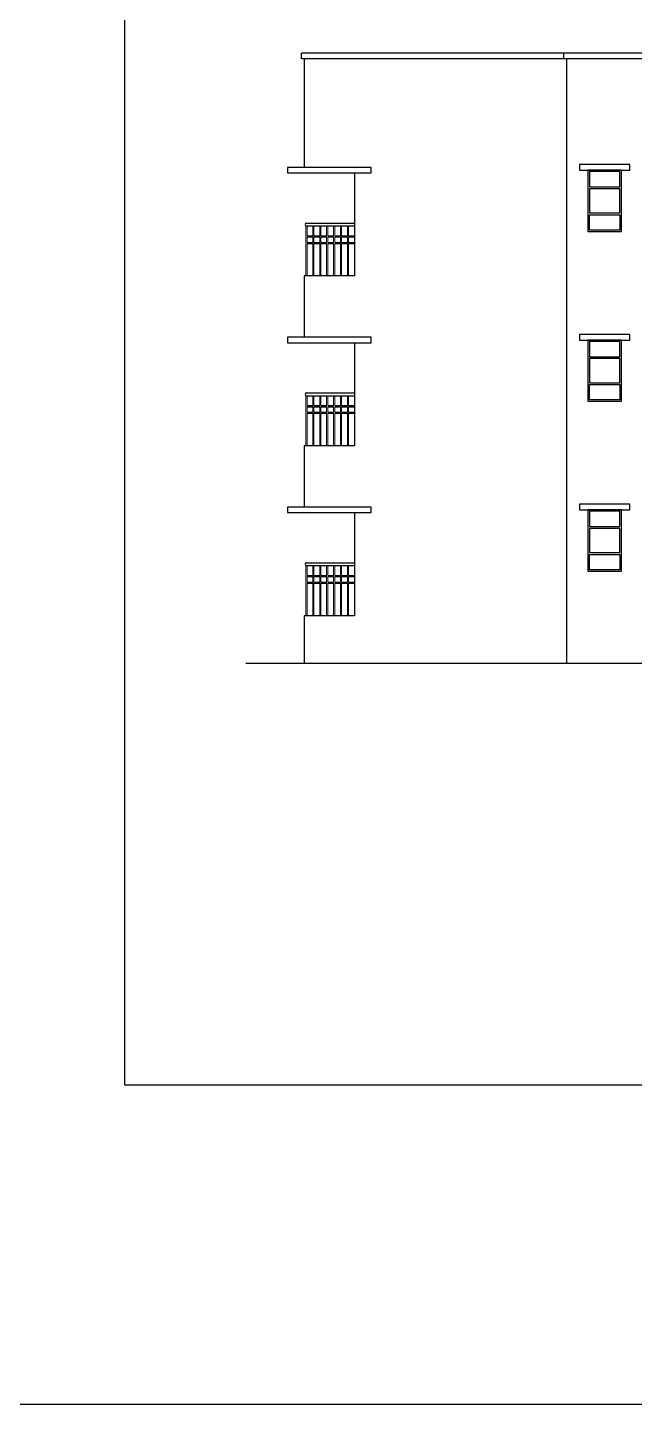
# Model space of a CAD drawing. Header units: metres. Extents: x -1441 to -394, y -133 to 518.
# Drawn here: x -1185.41 to -1174.51, y 20.62 to 45.35 of the extents above; entities that cross this region are included whole.
import ezdxf

# ---------------------------------------------------------------- set-up
doc = ezdxf.new("R2010")
doc.units = ezdxf.units.M
doc.header["$LTSCALE"] = 25.4
doc.layers.get('0').update_dxf_attribs({"linetype": 'CONTINUOUS'})

msp = doc.modelspace()

# ---------------------------------------------------------------- linework, layer by layer
at = {"color": 7, "linetype": 'Continuous'}
for p, q in [((-1157.728, 44.889), (-1180.492, 44.889)), ((-1180.492, 44.789), (-1180.492, 44.889)), ((-1157.728, 44.789), (-1180.492, 44.789)), ((-1180.445, 44.789), (-1180.445, 42.839)), ((-1175.782, 44.789), (-1175.782, 44.889)), ((-1175.735, 44.789), (-1175.735, 33.939)), ((-1179.545, 42.739), (-1179.545, 40.889)), ((-1180.445, 40.889), (-1180.445, 39.789)), ((-1179.545, 40.889), (-1180.445, 40.889)), ((-1179.545, 39.689), (-1179.545, 37.839)), ((-1180.445, 37.839), (-1180.445, 36.739)), ((-1179.545, 37.839), (-1180.445, 37.839)), ((-1179.545, 36.639), (-1179.545, 34.789)), ((-1180.445, 34.789), (-1180.445, 33.939)), ((-1179.545, 34.789), (-1180.445, 34.789))]:
    msp.add_line(p, q, dxfattribs=at)
at = {"color": 8, "linetype": 'Continuous', "lineweight": 13}
for p, q in [((-1180.415, 40.889), (-1180.415, 41.792)), ((-1180.395, 41.612), (-1180.395, 41.789)), ((-1180.29, 41.612), (-1180.29, 41.789)), ((-1180.27, 41.612), (-1180.27, 41.789)), ((-1180.166, 41.612), (-1180.166, 41.789)), ((-1180.146, 41.612), (-1180.146, 41.789)), ((-1180.042, 41.612), (-1180.042, 41.789)), ((-1180.022, 41.612), (-1180.022, 41.789)), ((-1179.918, 41.612), (-1179.918, 41.789)), ((-1179.898, 41.612), (-1179.898, 41.789)), ((-1179.793, 41.612), (-1179.793, 41.789)), ((-1179.773, 41.612), (-1179.773, 41.789)), ((-1179.669, 41.612), (-1179.669, 41.789)), ((-1179.649, 41.612), (-1179.649, 41.789)), ((-1180.395, 41.493), (-1180.395, 41.592)), ((-1180.29, 41.493), (-1180.29, 41.592)), ((-1180.27, 41.493), (-1180.27, 41.592)), ((-1180.166, 41.493), (-1180.166, 41.592)), ((-1180.146, 41.493), (-1180.146, 41.592)), ((-1180.042, 41.493), (-1180.042, 41.592)), ((-1180.022, 41.493), (-1180.022, 41.592)), ((-1179.918, 41.493), (-1179.918, 41.592)), ((-1179.898, 41.493), (-1179.898, 41.592)), ((-1179.793, 41.493), (-1179.793, 41.592)), ((-1179.773, 41.493), (-1179.773, 41.592)), ((-1179.669, 41.493), (-1179.669, 41.592)), ((-1179.649, 41.493), (-1179.649, 41.592)), ((-1180.395, 40.889), (-1180.395, 41.473)), ((-1180.29, 40.889), (-1180.29, 41.473)), ((-1180.27, 40.889), (-1180.27, 41.473)), ((-1180.166, 40.889), (-1180.166, 41.473)), ((-1180.146, 40.889), (-1180.146, 41.473)), ((-1180.042, 40.889), (-1180.042, 41.473)), ((-1180.022, 40.889), (-1180.022, 41.473)), ((-1179.918, 40.889), (-1179.918, 41.473)), ((-1179.898, 40.889), (-1179.898, 41.473)), ((-1179.793, 40.889), (-1179.793, 41.473)), ((-1179.773, 40.889), (-1179.773, 41.473)), ((-1179.669, 40.889), (-1179.669, 41.473)), ((-1179.649, 40.889), (-1179.649, 41.473)), ((-1180.415, 37.839), (-1180.415, 38.742)), ((-1180.395, 38.562), (-1180.395, 38.739)), ((-1180.29, 38.562), (-1180.29, 38.739)), ((-1180.27, 38.562), (-1180.27, 38.739)), ((-1180.166, 38.562), (-1180.166, 38.739)), ((-1180.146, 38.562), (-1180.146, 38.739)), ((-1180.042, 38.562), (-1180.042, 38.739)), ((-1180.022, 38.562), (-1180.022, 38.739)), ((-1179.918, 38.562), (-1179.918, 38.739)), ((-1179.898, 38.562), (-1179.898, 38.739)), ((-1179.793, 38.562), (-1179.793, 38.739)), ((-1179.773, 38.562), (-1179.773, 38.739)), ((-1179.669, 38.562), (-1179.669, 38.739)), ((-1179.649, 38.562), (-1179.649, 38.739)), ((-1180.395, 38.443), (-1180.395, 38.542)), ((-1180.395, 37.839), (-1180.395, 38.423)), ((-1180.29, 38.443), (-1180.29, 38.542)), ((-1180.29, 37.839), (-1180.29, 38.423)), ((-1180.27, 38.443), (-1180.27, 38.542)), ((-1180.27, 37.839), (-1180.27, 38.423)), ((-1180.166, 38.443), (-1180.166, 38.542)), ((-1180.166, 37.839), (-1180.166, 38.423)), ((-1180.146, 38.443), (-1180.146, 38.542)), ((-1180.146, 37.839), (-1180.146, 38.423)), ((-1180.042, 38.443), (-1180.042, 38.542)), ((-1180.042, 37.839), (-1180.042, 38.423)), ((-1180.022, 38.443), (-1180.022, 38.542)), ((-1180.022, 37.839), (-1180.022, 38.423)), ((-1179.918, 38.443), (-1179.918, 38.542)), ((-1179.918, 37.839), (-1179.918, 38.423)), ((-1179.898, 38.443), (-1179.898, 38.542)), ((-1179.898, 37.839), (-1179.898, 38.423)), ((-1179.793, 38.443), (-1179.793, 38.542)), ((-1179.793, 37.839), (-1179.793, 38.423)), ((-1179.773, 38.443), (-1179.773, 38.542)), ((-1179.773, 37.839), (-1179.773, 38.423)), ((-1179.669, 38.443), (-1179.669, 38.542)), ((-1179.669, 37.839), (-1179.669, 38.423)), ((-1179.649, 38.443), (-1179.649, 38.542)), ((-1179.649, 37.839), (-1179.649, 38.423)), ((-1180.415, 34.789), (-1180.415, 35.692)), ((-1180.395, 35.512), (-1180.395, 35.689)), ((-1180.29, 35.512), (-1180.29, 35.689)), ((-1180.27, 35.512), (-1180.27, 35.689)), ((-1180.166, 35.512), (-1180.166, 35.689)), ((-1180.146, 35.512), (-1180.146, 35.689)), ((-1180.042, 35.512), (-1180.042, 35.689)), ((-1180.022, 35.512), (-1180.022, 35.689)), ((-1179.918, 35.512), (-1179.918, 35.689)), ((-1179.898, 35.512), (-1179.898, 35.689)), ((-1179.793, 35.512), (-1179.793, 35.689)), ((-1179.773, 35.512), (-1179.773, 35.689)), ((-1179.669, 35.512), (-1179.669, 35.689)), ((-1179.649, 35.512), (-1179.649, 35.689)), ((-1180.395, 35.393), (-1180.395, 35.492)), ((-1180.395, 34.789), (-1180.395, 35.373)), ((-1180.29, 35.393), (-1180.29, 35.492)), ((-1180.29, 34.789), (-1180.29, 35.373)), ((-1180.27, 35.393), (-1180.27, 35.492)), ((-1180.27, 34.789), (-1180.27, 35.373)), ((-1180.166, 35.393), (-1180.166, 35.492)), ((-1180.166, 34.789), (-1180.166, 35.373)), ((-1180.146, 35.393), (-1180.146, 35.492)), ((-1180.146, 34.789), (-1180.146, 35.373)), ((-1180.042, 35.393), (-1180.042, 35.492)), ((-1180.042, 34.789), (-1180.042, 35.373)), ((-1180.022, 35.393), (-1180.022, 35.492)), ((-1180.022, 34.789), (-1180.022, 35.373)), ((-1179.918, 35.393), (-1179.918, 35.492)), ((-1179.918, 34.789), (-1179.918, 35.373)), ((-1179.898, 35.393), (-1179.898, 35.492)), ((-1179.898, 34.789), (-1179.898, 35.373)), ((-1179.793, 35.393), (-1179.793, 35.492)), ((-1179.793, 34.789), (-1179.793, 35.373)), ((-1179.773, 35.393), (-1179.773, 35.492)), ((-1179.773, 34.789), (-1179.773, 35.373)), ((-1179.669, 35.393), (-1179.669, 35.492)), ((-1179.669, 34.789), (-1179.669, 35.373)), ((-1179.649, 35.393), (-1179.649, 35.492)), ((-1179.649, 34.789), (-1179.649, 35.373))]:
    msp.add_line(p, q, dxfattribs=at)
at = {"color": 8, "linetype": 'Continuous'}
for p, q in [((-1180.405, 41.839), (-1179.545, 41.839)), ((-1180.405, 41.789), (-1179.545, 41.789)), ((-1180.395, 41.612), (-1180.29, 41.612)), ((-1180.395, 41.592), (-1180.29, 41.592)), ((-1180.27, 41.612), (-1180.166, 41.612)), ((-1180.27, 41.592), (-1180.166, 41.592)), ((-1180.146, 41.612), (-1180.042, 41.612)), ((-1180.146, 41.592), (-1180.042, 41.592)), ((-1180.022, 41.612), (-1179.918, 41.612)), ((-1180.022, 41.592), (-1179.918, 41.592)), ((-1179.898, 41.612), (-1179.793, 41.612)), ((-1179.898, 41.592), (-1179.793, 41.592)), ((-1179.773, 41.612), (-1179.669, 41.612)), ((-1179.773, 41.592), (-1179.669, 41.592)), ((-1179.649, 41.612), (-1179.545, 41.612)), ((-1179.649, 41.592), (-1179.545, 41.592)), ((-1180.395, 41.493), (-1180.29, 41.493)), ((-1180.395, 41.473), (-1180.29, 41.473)), ((-1180.27, 41.493), (-1180.166, 41.493)), ((-1180.27, 41.473), (-1180.166, 41.473)), ((-1180.146, 41.493), (-1180.042, 41.493)), ((-1180.146, 41.473), (-1180.042, 41.473)), ((-1180.022, 41.493), (-1179.918, 41.493)), ((-1180.022, 41.473), (-1179.918, 41.473)), ((-1179.898, 41.493), (-1179.793, 41.493)), ((-1179.898, 41.473), (-1179.793, 41.473)), ((-1179.773, 41.493), (-1179.669, 41.493)), ((-1179.773, 41.473), (-1179.669, 41.473)), ((-1179.649, 41.493), (-1179.545, 41.493)), ((-1179.649, 41.473), (-1179.545, 41.473)), ((-1180.405, 38.789), (-1179.545, 38.789)), ((-1180.405, 38.739), (-1179.545, 38.739)), ((-1180.395, 38.562), (-1180.29, 38.562)), ((-1180.395, 38.542), (-1180.29, 38.542)), ((-1180.395, 38.443), (-1180.29, 38.443)), ((-1180.395, 38.423), (-1180.29, 38.423)), ((-1180.27, 38.562), (-1180.166, 38.562)), ((-1180.27, 38.542), (-1180.166, 38.542)), ((-1180.27, 38.443), (-1180.166, 38.443)), ((-1180.27, 38.423), (-1180.166, 38.423)), ((-1180.146, 38.562), (-1180.042, 38.562)), ((-1180.146, 38.542), (-1180.042, 38.542)), ((-1180.146, 38.443), (-1180.042, 38.443)), ((-1180.146, 38.423), (-1180.042, 38.423)), ((-1180.022, 38.562), (-1179.918, 38.562)), ((-1180.022, 38.542), (-1179.918, 38.542)), ((-1180.022, 38.443), (-1179.918, 38.443)), ((-1180.022, 38.423), (-1179.918, 38.423)), ((-1179.898, 38.562), (-1179.793, 38.562)), ((-1179.898, 38.542), (-1179.793, 38.542)), ((-1179.898, 38.443), (-1179.793, 38.443)), ((-1179.898, 38.423), (-1179.793, 38.423)), ((-1179.773, 38.562), (-1179.669, 38.562)), ((-1179.773, 38.542), (-1179.669, 38.542)), ((-1179.773, 38.443), (-1179.669, 38.443)), ((-1179.773, 38.423), (-1179.669, 38.423)), ((-1179.649, 38.562), (-1179.545, 38.562)), ((-1179.649, 38.542), (-1179.545, 38.542)), ((-1179.649, 38.443), (-1179.545, 38.443)), ((-1179.649, 38.423), (-1179.545, 38.423)), ((-1180.405, 35.739), (-1179.545, 35.739)), ((-1180.405, 35.689), (-1179.545, 35.689)), ((-1180.395, 35.512), (-1180.29, 35.512)), ((-1180.395, 35.492), (-1180.29, 35.492)), ((-1180.395, 35.393), (-1180.29, 35.393)), ((-1180.395, 35.373), (-1180.29, 35.373)), ((-1180.27, 35.512), (-1180.166, 35.512)), ((-1180.27, 35.492), (-1180.166, 35.492)), ((-1180.27, 35.393), (-1180.166, 35.393)), ((-1180.27, 35.373), (-1180.166, 35.373)), ((-1180.146, 35.512), (-1180.042, 35.512)), ((-1180.146, 35.492), (-1180.042, 35.492)), ((-1180.146, 35.393), (-1180.042, 35.393)), ((-1180.146, 35.373), (-1180.042, 35.373)), ((-1180.022, 35.512), (-1179.918, 35.512)), ((-1180.022, 35.492), (-1179.918, 35.492)), ((-1180.022, 35.393), (-1179.918, 35.393)), ((-1180.022, 35.373), (-1179.918, 35.373)), ((-1179.898, 35.512), (-1179.793, 35.512)), ((-1179.898, 35.492), (-1179.793, 35.492)), ((-1179.898, 35.393), (-1179.793, 35.393)), ((-1179.898, 35.373), (-1179.793, 35.373)), ((-1179.773, 35.512), (-1179.669, 35.512)), ((-1179.773, 35.492), (-1179.669, 35.492)), ((-1179.773, 35.393), (-1179.669, 35.393)), ((-1179.773, 35.373), (-1179.669, 35.373)), ((-1179.649, 35.512), (-1179.545, 35.512)), ((-1179.649, 35.492), (-1179.545, 35.492)), ((-1179.649, 35.393), (-1179.545, 35.393)), ((-1179.649, 35.373), (-1179.545, 35.373))]:
    msp.add_line(p, q, dxfattribs=at)
at = {"color": 7}
msp.add_line((-1181.493, 33.939), (-1154.254, 33.939), dxfattribs=at)
at = {"color": 1, "linetype": 'Continuous'}
msp.add_lwpolyline([(-1217.307, 90.816), (-1027.003, 90.816), (-1027.003, 20.625), (-1217.307, 20.625)], close=True, dxfattribs=at)
at = {"lineweight": 30}
msp.add_lwpolyline([(-1123.45, 66.408), (-1183.671, 66.408), (-1183.671, 26.366), (-1123.45, 26.366)], close=True, dxfattribs=at)
at = {"color": 7, "linetype": 'Continuous'}
for points in [[(-1179.245, 42.839), (-1180.745, 42.839), (-1180.745, 42.739), (-1179.245, 42.739)], [(-1179.245, 39.789), (-1180.745, 39.789), (-1180.745, 39.689), (-1179.245, 39.689)], [(-1179.245, 36.739), (-1180.745, 36.739), (-1180.745, 36.639), (-1179.245, 36.639)]]:
    msp.add_lwpolyline(points, close=True, dxfattribs=at)
at = {"color": 7, "lineweight": 25}
for points in [[(-1174.599, 42.889), (-1175.499, 42.889), (-1175.499, 42.789), (-1174.599, 42.789)], [(-1174.599, 39.839), (-1175.499, 39.839), (-1175.499, 39.739), (-1174.599, 39.739)], [(-1174.599, 36.789), (-1175.499, 36.789), (-1175.499, 36.689), (-1174.599, 36.689)]]:
    msp.add_lwpolyline(points, close=True, dxfattribs=at)
at = {"color": 38, "linetype": 'Continuous'}
for points in [[(-1174.749, 42.789), (-1175.349, 42.789), (-1175.349, 41.689), (-1174.749, 41.689)], [(-1174.749, 39.739), (-1175.349, 39.739), (-1175.349, 38.639), (-1174.749, 38.639)], [(-1174.749, 36.689), (-1175.349, 36.689), (-1175.349, 35.589), (-1174.749, 35.589)]]:
    msp.add_lwpolyline(points, close=True, dxfattribs=at)
at = {"color": 144, "linetype": 'Continuous'}
for points in [[(-1174.777, 42.765), (-1175.324, 42.765), (-1175.324, 42.489), (-1174.777, 42.489)], [(-1174.777, 42.457), (-1175.324, 42.457), (-1175.324, 42.021), (-1174.777, 42.021)], [(-1174.777, 41.714), (-1175.324, 41.714), (-1175.324, 41.989), (-1174.777, 41.989)], [(-1174.777, 39.715), (-1175.324, 39.715), (-1175.324, 39.439), (-1174.777, 39.439)], [(-1174.777, 39.407), (-1175.324, 39.407), (-1175.324, 38.971), (-1174.777, 38.971)], [(-1174.777, 38.664), (-1175.324, 38.664), (-1175.324, 38.939), (-1174.777, 38.939)], [(-1174.777, 36.665), (-1175.324, 36.665), (-1175.324, 36.389), (-1174.777, 36.389)], [(-1174.777, 36.357), (-1175.324, 36.357), (-1175.324, 35.921), (-1174.777, 35.921)], [(-1174.777, 35.614), (-1175.324, 35.614), (-1175.324, 35.889), (-1174.777, 35.889)]]:
    msp.add_lwpolyline(points, close=True, dxfattribs=at)
at = {"color": 8, "linetype": 'Continuous'}
for centre in [(-1180.405, 41.814), (-1180.405, 38.764), (-1180.405, 35.714)]:
    msp.add_arc(centre, 0.025, 90, 270, dxfattribs=at)

doc.saveas('drawing.dxf')
